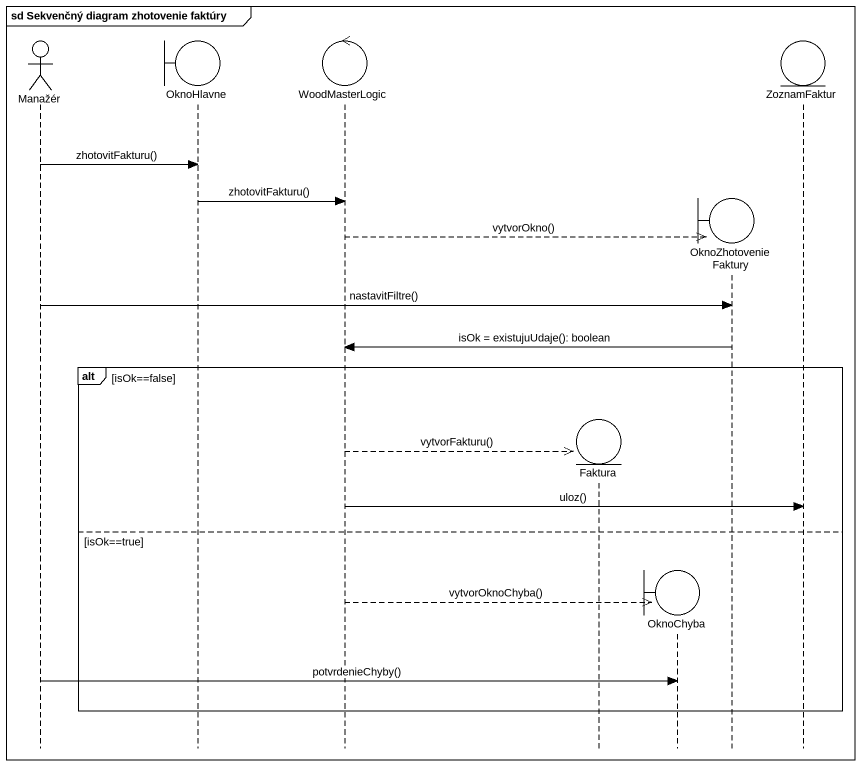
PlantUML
@startuml
mainframe sd Sekvenčný diagram zhotovenie faktúry
hide footbox
actor Manažér
boundary OknoHlavne
control WoodMasterLogic
entity Faktura
boundary OknoChyba
boundary OknoZhotovenieFaktury
entity ZoznamFaktur

Manažér -> OknoHlavne : zhotovitFakturu()
OknoHlavne -> WoodMasterLogic : zhotovitFakturu()
WoodMasterLogic -->> OknoZhotovenieFaktury ** : vytvorOkno()
Manažér -> OknoZhotovenieFaktury : nastavitFiltre()
OknoZhotovenieFaktury -> WoodMasterLogic : isOk = existujuUdaje(): boolean
alt isOk==false
  WoodMasterLogic -->> Faktura ** : vytvorFakturu()
  WoodMasterLogic -> ZoznamFaktur : uloz()
else isOk==true
  WoodMasterLogic -->> OknoChyba ** : vytvorOknoChyba()
  Manažér -> OknoChyba : potvrdenieChyby()
end
@enduml
